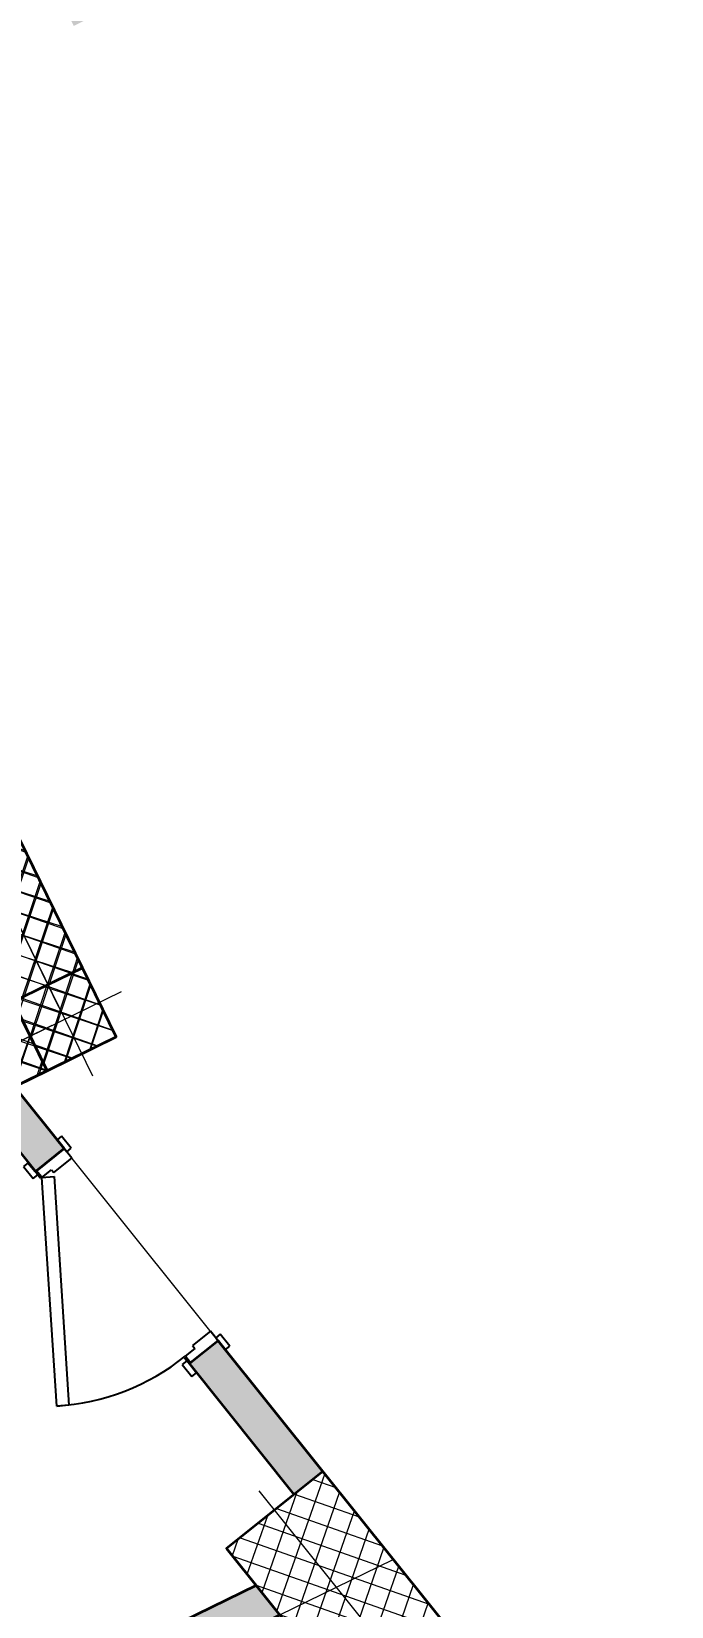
# Model space of a CAD drawing. Header units: metres. Extents: x 7511825 to 7512099, y 4692231 to 4692445.
# Drawn here: x 7511929.73 to 7511931.8, y 4692388.1 to 4692393.22 of the extents above; entities that cross this region are included whole.
import ezdxf

# ---------------------------------------------------------------- set-up
doc = ezdxf.new("R2010")
doc.units = ezdxf.units.M
doc.header["$XCLIPFRAME"] = 0
doc.header["$PDMODE"] = 32
doc.header["$PDSIZE"] = 0.5
doc.layers.add('- DEPO_Pen_No__4', color=7, linetype='Continuous', lineweight=20, true_color=0x029e21)
for name, color, linetype in [('A - Muret', 7, 'Continuous'), ('A - Shtyllat', 7, 'Continuous'), ('fer +', 32, 'Continuous')]:
    doc.layers.add(name, color=color, linetype=linetype)
for name, color, linetype, lineweight in [('A - Muret_Pen_No__7', 7, 'Continuous', 35), ('A - Shtyllat_Pen_No__1', 7, 'Continuous', 0), ('A - Shtyllat_Pen_No__7', 7, 'Continuous', 35), ('ARCHICAD Doors_Pen_No__42', 8, 'Continuous', 25), ('etazha', 7, 'Continuous', 0)]:
    doc.layers.add(name, color=color, linetype=linetype, lineweight=lineweight)
doc.styles.add('GENERATED_STYLE_1', font='arial.ttf')
picture_1 = doc.add_image_def('image1.tif', size_in_pixel=(11235, 8447))
pattern_1 = [(44.99999999999999, (0, 0), (-45.96193909124158, 45.96193909124162), []), (135.0000000000002, (0, 0), (45.96193909124145, 45.96193909124175), [])]

# ---------------------------------------------------------------- blocks, each defined once
blk = doc.blocks.new('Wall_1', base_point=(59636.39286353198, -16650.8396512599))
at = {"layer": 'A - Muret', "linetype": 'Continuous', "lineweight": 0, "true_color": 0x000000}
blk.add_hatch(color=18, dxfattribs=at).paths.add_polyline_path([(55850, -16650.83965923757), (55850, -16770.83965842261), (59253.37301953239, -16770.83965842261), (59226.44667912558, -16650.83965923757)])
at = {"layer": 'A - Muret_Pen_No__7', "color": 7, "linetype": 'Continuous', "lineweight": 35, "flags": 128}
for points in [[(59226.44667912558, -16650.8396512599), (55850, -16650.8396512599)], [(55850, -16770.8396512599), (59253.37301953239, -16770.8396512599)]]:
    blk.add_lwpolyline(points, dxfattribs=at)
blk = doc.blocks.new('Door 25')
at = {"layer": 'ARCHICAD Doors_Pen_No__42', "color": 8, "linetype": 'Continuous', "lineweight": 25}
for p, q in [((-260.3921784050518, 393.9747868736185), (-237.4491209510099, 426.7408686451782)), ((-237.4491209510099, 426.7408686451782), (371.9999999999999, 0)), ((349.0569425459581, -32.76608177155968), (-260.3921784050518, 393.9747868736185)), ((-387, 23.99999999999998), (-437, 23.99999999999998)), ((-437, 23.99999999999998), (-437, 4.99999999999999)), ((-437, 4.99999999999999), (-387, 4.99999999999999)), ((-400, 4.99999999999999), (-437.0000000000001, 4.99999999999999)), ((-400, 4.99999999999999), (-437.0000000000001, 4.99999999999999)), ((-375, 4.99999999999999), (-400, 4.99999999999999)), ((-400, 4.99999999999999), (-400, 0)), ((-400, 0), (-400, 4.99999999999999)), ((-400, 0), (-400, 4.99999999999999)), ((-400, 0), (-375, 0)), ((-372.0000000000001, 0), (-400, 0)), ((-400, 0), (-400, -115)), ((-400, -115), (-400, 0)), ((-400, -115), (-400, 0)), ((-387, 4.99999999999999), (-387, 23.99999999999998)), ((-375, 0), (-375, 4.99999999999999)), ((-372.0000000000001, -40), (-372.0000000000001, 0)), ((371.9999999999999, 0), (349.0569425459581, -32.76608177155968)), ((400, 0), (372.0000000000001, 0)), ((372.0000000000001, 0), (372.0000000000001, -40)), ((400, 4.99999999999999), (375, 4.99999999999999)), ((375, 4.99999999999999), (375, 0)), ((375, 0), (400, 0)), ((437, 23.99999999999998), (387, 23.99999999999998)), ((387, 23.99999999999998), (387, 4.99999999999999)), ((387, 4.99999999999999), (437, 4.99999999999999)), ((400, 0), (400, 4.99999999999999)), ((400, 0), (400, 4.99999999999999)), ((400, 0), (400, 4.99999999999999)), ((400, 4.99999999999999), (437.0000000000001, 4.99999999999999)), ((400, 4.99999999999999), (437.0000000000001, 4.99999999999999)), ((400, -115), (400, 0)), ((400, -115), (400, 0)), ((400, -115), (400, 0)), ((437, 4.99999999999999), (437, 23.99999999999998)), ((-360.0000000000001, -40), (-372.0000000000001, -40)), ((-360.0000000000001, -115), (-360.0000000000001, -40)), ((372.0000000000001, -40), (360.0000000000001, -40)), ((360.0000000000001, -40), (360.0000000000001, -115)), ((-387, -115), (-437, -115)), ((-437, -115), (-437, -134)), ((-400, -115), (-437.0000000000001, -115)), ((-400, -115), (-437.0000000000001, -115)), ((-437, -134), (-387, -134)), ((-400, -115), (-360.0000000000001, -115)), ((-387, -134), (-387, -115)), ((360.0000000000001, -115), (400, -115)), ((437, -115), (387, -115)), ((387, -115), (387, -134)), ((387, -134), (437, -134)), ((400, -115), (437.0000000000001, -115)), ((400, -115), (437.0000000000001, -115)), ((437, -134), (437, -115))]:
    blk.add_line(p, q, dxfattribs=at)
blk.add_arc((371.9999999999999, 0), 744, 145, 180, dxfattribs=at)
blk = doc.blocks.new('Wall_192', base_point=(59636.39286353198, -16650.8396512599))
at = {"layer": 'A - Muret', "linetype": 'Continuous', "lineweight": 0, "true_color": 0x000000}
for points in [[(59232.49743419023, -14850.83963134011), (59109.51361766899, -14850.83963134011), (59171.88578177756, -15128.80761298374), (59288.97433311957, -15102.53454388275)], [(59347.03959156639, -15909.39786057063), (59465.99310116799, -16439.52584024883), (59583.08160516342, -16413.25277114784), (59464.12811923511, -15883.12479146963)]]:
    blk.add_hatch(color=18, dxfattribs=at).paths.add_polyline_path(points)
at = {"layer": 'A - Muret_Pen_No__7', "color": 7, "linetype": 'Continuous', "lineweight": 35}
for p, q in [((59288.97432645209, -15102.53453929594), (59280.87346318607, -15066.43224000151)), ((59171.88578819984, -15128.80760934789), (59163.78492493383, -15092.70531005345)), ((59176.76447729369, -15127.71289809573), (59171.88578819984, -15128.80760934789)), ((59288.97432645209, -15102.53453929594), (59176.76447729369, -15127.71289809573)), ((59464.12812679839, -15883.12479431086), (59351.91827764, -15908.30315311064)), ((59464.12812679839, -15883.12479431086), (59472.22899006441, -15919.2270936053)), ((59351.91827764, -15908.30315311064), (59347.03958854615, -15909.3978643628)), ((59347.03958854615, -15909.3978643628), (59355.14045181217, -15945.50016365724))]:
    blk.add_line(p, q, dxfattribs=at)
at = {"layer": 'A - Muret_Pen_No__7', "color": 7, "linetype": 'Continuous', "lineweight": 35, "flags": 128}
for points in [[(59109.51357851696, -14850.83968078488), (59171.88578982769, -15128.80761660257)], [(59288.97432594193, -15102.5345370224), (59232.49743009101, -14850.83965830692)], [(59583.08161174842, -16413.25277879346), (59464.12812648441, -15883.12479291162)], [(59347.03959166832, -15909.39787827707), (59465.99307686598, -16439.52586386327)]]:
    blk.add_lwpolyline(points, dxfattribs=at)
at = {"layer": 'ARCHICAD Doors_Pen_No__42', "color": 8, "linetype": 'Continuous', "lineweight": 25, "zscale": 1000, "rotation": 102.6469138785828}
blk.add_blockref('Door 25', (59264.34137746684, -15518.00802560318), dxfattribs=at)
blk = doc.blocks.new('Column_11', base_point=(59475.00000000001, -13125.83965125988))
at = {"layer": 'A - Shtyllat', "linetype": 'Continuous', "lineweight": 0, "true_color": 0x000000}
h = blk.add_hatch(dxfattribs=at)
h.set_pattern_fill('CONCRETE_BLOCK', color=18, style=0, pattern_type=2)
h.set_pattern_definition(pattern_1)
h.paths.add_polyline_path([(59350.00000000001, -14850.83965125988), (59600.00000000001, -14850.83965125988), (59600.00000000001, -11400.83965125988), (59350.00000000001, -11400.83965125988)])
at = {"layer": 'A - Shtyllat_Pen_No__1', "color": 7, "linetype": 'Continuous', "lineweight": 13}
for p, q in [((59475.00000000001, -13045.83965125988), (59475.00000000001, -11320.83965125988)), ((59395.00000000001, -13125.83965125988), (59270.00000000001, -13125.83965125988)), ((59555.00000000001, -13125.83965125988), (59680.00000000001, -13125.83965125988)), ((59475.00000000001, -13205.83965125988), (59475.00000000001, -14930.83965125988))]:
    blk.add_line(p, q, dxfattribs=at)
blk.add_point((59475.00000000001, -13125.83965125988), dxfattribs=at)
at = {"layer": 'A - Shtyllat_Pen_No__7', "color": 7, "linetype": 'Continuous', "lineweight": 35, "flags": 128}
blk.add_lwpolyline([(59350.00000000001, -14850.83965125988), (59600.00000000001, -14850.83965125988), (59600.00000000001, -11400.83965125988), (59350.00000000001, -11400.83965125988)], close=True, dxfattribs=at)
blk = doc.blocks.new('Column_12', base_point=(57600.00000000001, -14725.83965125989))
at = {"layer": 'A - Shtyllat', "linetype": 'Continuous', "lineweight": 0, "true_color": 0x000000}
h = blk.add_hatch(dxfattribs=at)
h.set_pattern_fill('CONCRETE_BLOCK', color=18, style=0, pattern_type=2)
h.set_pattern_definition(pattern_1)
h.paths.add_polyline_path([(59350.00000000001, -14850.83965125989), (59350.00000000001, -14600.83965125989), (55850.00000000001, -14600.83965125989), (55850.00000000001, -14850.83965125989)])
at = {"layer": 'A - Shtyllat_Pen_No__1', "color": 7, "linetype": 'Continuous', "lineweight": 13}
for p, q in [((57600.00000000001, -14645.83965125989), (57600.00000000001, -14520.83965125989)), ((57520.00000000001, -14725.83965125989), (55770.00000000001, -14725.83965125989)), ((57680.00000000001, -14725.83965125989), (59430.00000000001, -14725.83965125989)), ((57600.00000000001, -14805.83965125989), (57600.00000000001, -14930.83965125989))]:
    blk.add_line(p, q, dxfattribs=at)
blk.add_point((57600.00000000001, -14725.83965125989), dxfattribs=at)
at = {"layer": 'A - Shtyllat_Pen_No__7', "color": 7, "linetype": 'Continuous', "lineweight": 35, "flags": 128}
blk.add_lwpolyline([(59350.00000000001, -14850.83965125989), (59350.00000000001, -14600.83965125989), (55850.00000000001, -14600.83965125989), (55850.00000000001, -14850.83965125989)], close=True, dxfattribs=at)
blk = doc.blocks.new('Column_26', base_point=(59475.00000000001, -13000.83965125989))
at = {"layer": 'A - Shtyllat', "linetype": 'Continuous', "lineweight": 0, "true_color": 0x000000}
h = blk.add_hatch(dxfattribs=at)
h.set_pattern_fill('CONCRETE_BLOCK', color=18, style=0, pattern_type=2)
h.set_pattern_definition(pattern_1)
h.paths.add_polyline_path([(59350.00000000001, -14600.83965125989), (59600.00000000001, -14600.83965125989), (59600.00000000001, -11400.83965125989), (59350.00000000001, -11400.83965125989)])
at = {"layer": 'A - Shtyllat_Pen_No__1', "color": 7, "linetype": 'Continuous', "lineweight": 13}
for p, q in [((59475.00000000001, -12920.83965125989), (59475.00000000001, -11320.83965125989)), ((59395.00000000001, -13000.83965125989), (59270.00000000001, -13000.83965125989)), ((59555.00000000001, -13000.83965125989), (59680.00000000001, -13000.83965125989)), ((59475.00000000001, -13080.83965125989), (59475.00000000001, -14680.83965125989))]:
    blk.add_line(p, q, dxfattribs=at)
blk.add_point((59475.00000000001, -13000.83965125989), dxfattribs=at)
at = {"layer": 'A - Shtyllat_Pen_No__7', "color": 7, "linetype": 'Continuous', "lineweight": 35, "flags": 128}
blk.add_lwpolyline([(59350.00000000001, -14600.83965125989), (59600.00000000001, -14600.83965125989), (59600.00000000001, -11400.83965125989), (59350.00000000001, -11400.83965125989)], close=True, dxfattribs=at)
blk = doc.blocks.new('Column_27', base_point=(57725.00000000001, -14725.83965125988))
at = {"layer": 'A - Shtyllat', "linetype": 'Continuous', "lineweight": 0, "true_color": 0x000000}
h = blk.add_hatch(dxfattribs=at)
h.set_pattern_fill('CONCRETE_BLOCK', color=18, style=0, pattern_type=2)
h.set_pattern_definition(pattern_1)
h.paths.add_polyline_path([(59600.00000000001, -14850.83965125989), (59600.00000000001, -14600.83965125989), (55850.00000000001, -14600.83965125988), (55850.00000000001, -14850.83965125988)])
at = {"layer": 'A - Shtyllat_Pen_No__1', "color": 7, "linetype": 'Continuous', "lineweight": 13}
for p, q in [((57725.00000000001, -14645.83965125988), (57725.00000000001, -14520.83965125988)), ((57645.00000000001, -14725.83965125988), (55770.00000000001, -14725.83965125988)), ((57805.00000000001, -14725.83965125988), (59680.00000000001, -14725.83965125989)), ((57725.00000000001, -14805.83965125988), (57725.00000000001, -14930.83965125988))]:
    blk.add_line(p, q, dxfattribs=at)
blk.add_point((57725.00000000001, -14725.83965125988), dxfattribs=at)
at = {"layer": 'A - Shtyllat_Pen_No__7', "color": 7, "linetype": 'Continuous', "lineweight": 35, "flags": 128}
blk.add_lwpolyline([(59600.00000000001, -14850.83965125989), (59600.00000000001, -14600.83965125989), (55850.00000000001, -14600.83965125988), (55850.00000000001, -14850.83965125988)], close=True, dxfattribs=at)
blk = doc.blocks.new('Column_41', base_point=(59568.56140331833, -17262.02492364418))
at = {"layer": 'A - Shtyllat', "linetype": 'Continuous', "lineweight": 0, "true_color": 0x000000}
h = blk.add_hatch(dxfattribs=at)
h.set_pattern_fill('CONCRETE_BLOCK', color=18, style=0, pattern_type=2)
h.set_pattern_definition(pattern_1)
h.paths.add_polyline_path([(59554.04119617173, -18110.79707421489), (59944.33632367918, -18023.22017404173), (59583.08161046493, -16413.25277307347), (59192.78648295748, -16500.82967324663)])
at = {"layer": 'A - Shtyllat_Pen_No__1', "color": 7, "linetype": 'Continuous', "lineweight": 13}
for p, q in [((59551.0460232837, -17183.96589814269), (59370.41866667657, -16378.98219765856)), ((59646.62042881981, -17244.50954360955), (59841.76799257354, -17200.72109352297)), ((59490.50237781684, -17279.54030367881), (59295.35481406311, -17323.32875376539)), ((59586.07678335296, -17340.08394914567), (59766.70413996009, -18145.0676496298))]:
    blk.add_line(p, q, dxfattribs=at)
blk.add_point((59568.56140331833, -17262.02492364418), dxfattribs=at)
at = {"layer": 'A - Shtyllat_Pen_No__7', "color": 7, "linetype": 'Continuous', "lineweight": 35, "flags": 128}
blk.add_lwpolyline([(59554.04119617173, -18110.79707421489), (59944.33632367918, -18023.22017404173), (59583.08161046493, -16413.25277307347), (59192.78648295748, -16500.82967324663)], close=True, dxfattribs=at)

msp = doc.modelspace()

# ---------------------------------------------------------------- linework, layer by layer
at = {"layer": '- DEPO_Pen_No__4', "color": 104, "linetype": 'Continuous', "lineweight": 20, "true_color": 0x029e21, "flags": 128}
msp.add_lwpolyline([(7511928.35666787, 4692384.726755164), (7511931.316461666, 4692387.097391835), (7511930.532981839, 4692388.075584216), (7511930.901294796, 4692388.255588226), (7511929.671170057, 4692389.791426937), (7511926.632191615, 4692388.306200055)], close=True, dxfattribs=at)
at = {"layer": 'A - Shtyllat_Pen_No__1', "color": 7, "linetype": 'Continuous', "flags": 128}
for points in [[(7511929.666966389, 4692390.067631862), (7511929.891576939, 4692390.177404812), (7511928.486483185, 4692393.052419862), (7511928.261872633, 4692392.942646912)], [(7511930.001349889, 4692389.95279426), (7511929.891576939, 4692390.177404812), (7511926.522418678, 4692388.530810567), (7511926.632191627, 4692388.306200016)], [(7511931.391479128, 4692387.003730797), (7511931.703682444, 4692387.253788969), (7511930.672192481, 4692388.541627647), (7511930.359989166, 4692388.291569474)]]:
    msp.add_lwpolyline(points, close=True, dxfattribs=at)

# ---------------------------------------------------------------- block references
at = {"layer": 'A - Muret', "color": 7, "lineweight": 35, "xscale": 0.001, "yscale": 0.001, "zscale": 0.001, "rotation": 26.04594870372196}
for name in ['Wall_192', 'Wall_1']:
    msp.add_blockref(name, (7511930.824411999, 4692388.351578145), dxfattribs=at)
at = {"layer": 'A - Shtyllat', "color": 7, "lineweight": 35, "xscale": 0.001, "yscale": 0.001, "zscale": 0.001, "rotation": 26.04594870372196}
for name, p in [('Column_11', (7511929.131611248, 4692391.447720628)), ('Column_26', (7511929.076724772, 4692391.560025903)), ('Column_27', (7511928.261884271, 4692389.241802455)), ('Column_12', (7511928.149578996, 4692389.18691598)), ('Column_41', (7511931.031835794, 4692387.772679266))]:
    msp.add_blockref(name, p, dxfattribs=at)

# ---------------------------------------------------------------- texts
at = {"layer": 'etazha', "color": 0, "style": 'GENERATED_STYLE_1'}
msp.add_text('B+S+P+13+PH', height=1.446028900170204, rotation=26.20856088645989, dxfattribs=at).set_placement((7511923.738668801, 4692390.015081729))

# ---------------------------------------------------------------- pictures from other files: only their frames are drawn
at = {"layer": 'fer +', "lineweight": 13}
image = msp.add_image(picture_1, insert=(7510761.385077205, 4690852.668166598), size_in_units=(2378.0750000000003, 1787.9483333333335), dxfattribs=at)
image.set_boundary_path([(5025.280434943736, 987.8931494690478), (5895.767949923873, 1572.597013030201)])
image.dxf.flags = 15

doc.saveas('drawing.dxf')
